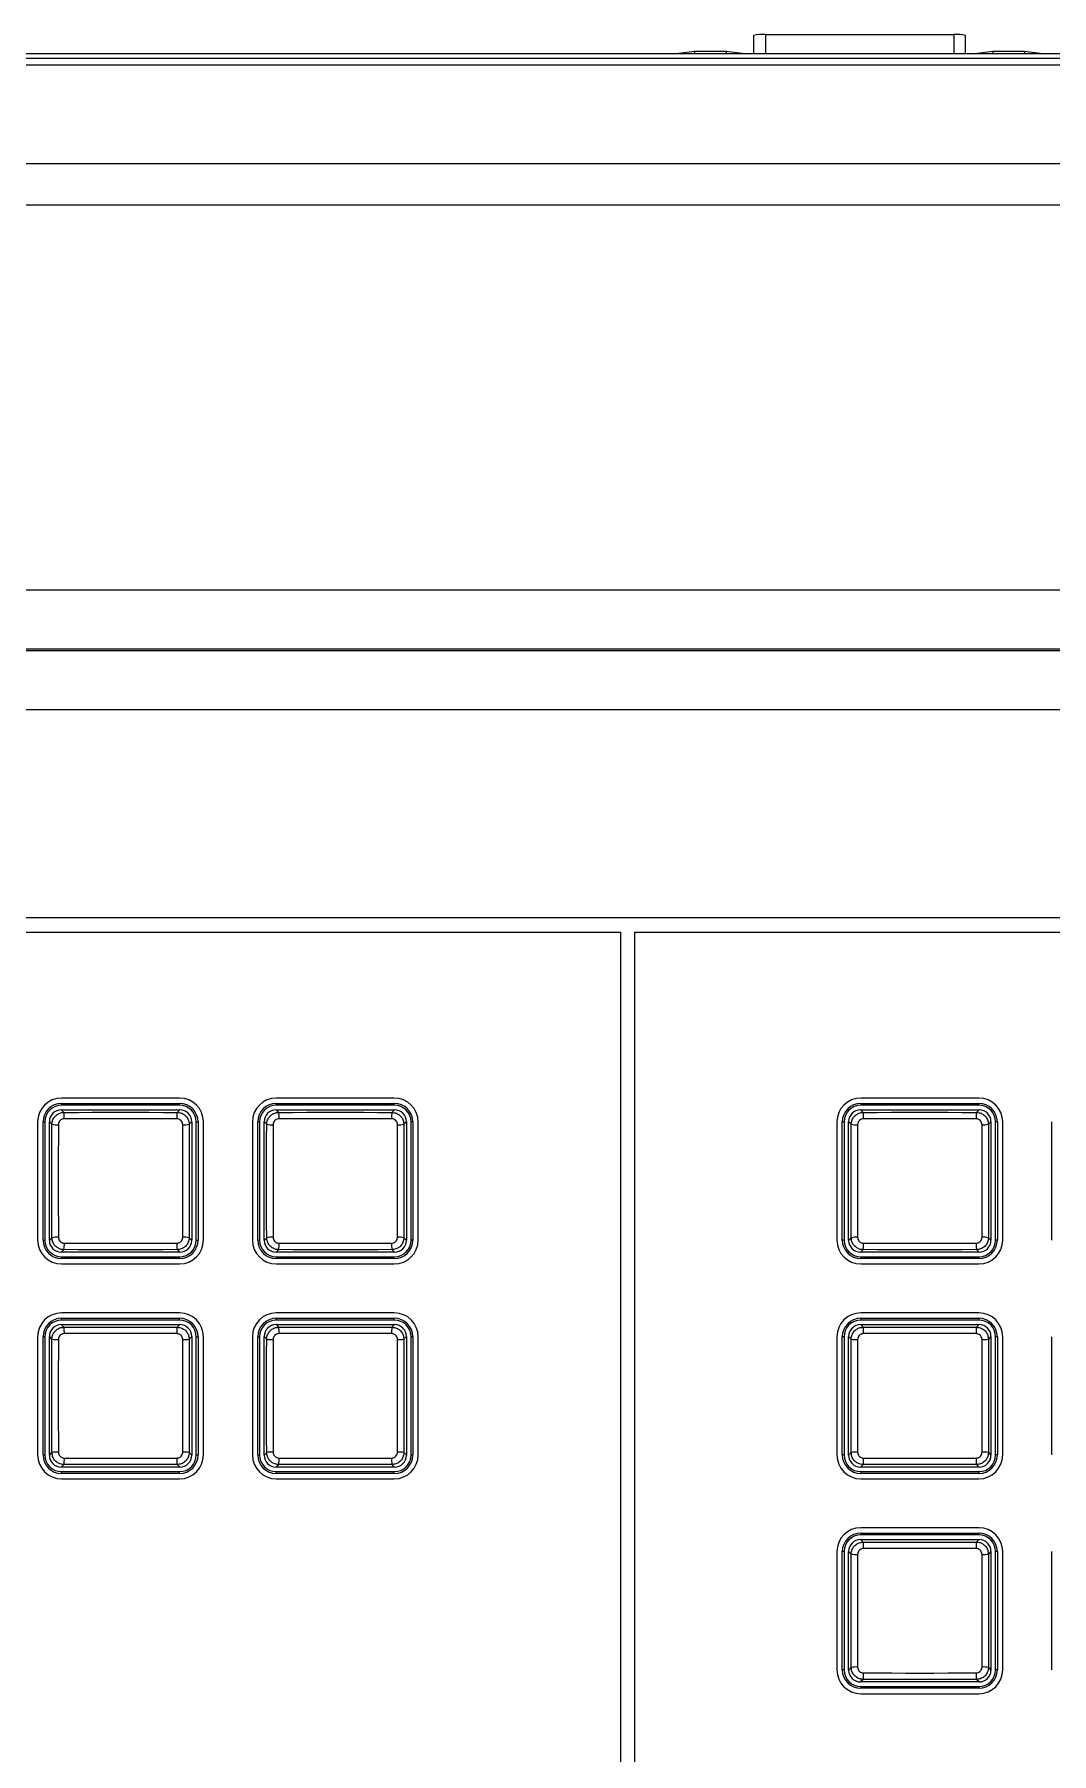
# Model space of a CAD drawing. Header units: millimetres. Extents: x 69 to 580, y 43 to 425.
# Drawn here: x 210.8 to 253.5, y 127.4 to 199.5 of the extents above; entities that cross this region are included whole.
import ezdxf

# ---------------------------------------------------------------- set-up
doc = ezdxf.new("R2010")
doc.units = ezdxf.units.MM

msp = doc.modelspace()

# ---------------------------------------------------------------- linework, layer by layer
at = {"color": 7, "linetype": 'Continuous', "lineweight": 15}
for p, q in [((237.8499, 198.672), (238.5139, 198.7608)), ((238.5139, 198.7608), (238.5139, 198.6589)), ((238.5139, 198.7608), (239.8418, 198.7608)), ((239.8418, 198.7608), (239.8418, 198.6589)), ((239.8418, 198.7608), (240.5057, 198.672)), ((240.9832, 199.4149), (240.9832, 198.6589)), ((241.4832, 199.4536), (249.3724, 199.4536)), ((249.8724, 198.6589), (249.8724, 199.4149)), ((250.3499, 198.672), (251.0139, 198.7608)), ((251.0139, 198.7608), (251.0139, 198.6589)), ((251.0139, 198.7608), (252.3418, 198.7608)), ((252.3418, 198.7608), (252.3418, 198.6589)), ((252.3418, 198.7608), (253.0057, 198.672)), ((76.5026, 198.4659), (277.9026, 198.4659)), ((277.9026, 198.1649), (76.5026, 198.1649)), ((77.5776, 198.6589), (276.8276, 198.6589)), ((237.8499, 198.672), (237.8499, 198.6589)), ((240.5057, 198.672), (240.5057, 198.6589)), ((250.3499, 198.672), (250.3499, 198.6589)), ((253.0057, 198.672), (253.0057, 198.6589)), ((76.5026, 194.0477), (277.9026, 194.0477)), ((277.9026, 192.3025), (76.5026, 192.3025)), ((76.5026, 176.1994), (277.9026, 176.1994)), ((277.9026, 173.7131), (76.5026, 173.7131)), ((76.5026, 173.6582), (277.9026, 173.6582)), ((277.9026, 171.1719), (76.5026, 171.1719)), ((277.9026, 162.4518), (76.5026, 162.4518)), ((146.1276, 161.8518), (235.4026, 161.8518)), ((235.4026, 161.8518), (235.4026, 124.9798)), ((236.0026, 161.8518), (277.9026, 161.8518)), ((236.0026, 124.9428), (236.0026, 161.8518)), ((216.9276, 154.9049), (211.9776, 154.9049)), ((225.9276, 154.9049), (220.9776, 154.9049)), ((250.4276, 154.9049), (245.4776, 154.9049)), ((211.9697, 154.4124), (212.0775, 154.3046)), ((211.9697, 154.4124), (216.9354, 154.4124)), ((211.9776, 154.6799), (216.9276, 154.6799)), ((211.9776, 154.6049), (211.9776, 154.6799)), ((216.9276, 154.6049), (211.9776, 154.6049)), ((216.8276, 154.3046), (216.9354, 154.4124)), ((216.9276, 154.6049), (216.9276, 154.6799)), ((220.9697, 154.4124), (221.0775, 154.3046)), ((220.9697, 154.4124), (225.9354, 154.4124)), ((220.9776, 154.6799), (225.9276, 154.6799)), ((220.9776, 154.6049), (220.9776, 154.6799)), ((225.9276, 154.6049), (220.9776, 154.6049)), ((225.8276, 154.3046), (225.9354, 154.4124)), ((225.9276, 154.6049), (225.9276, 154.6799)), ((245.4697, 154.4124), (245.5775, 154.3046)), ((245.4697, 154.4124), (250.4354, 154.4124)), ((245.4776, 154.6799), (250.4276, 154.6799)), ((245.4776, 154.6799), (245.4776, 154.6049)), ((250.4276, 154.6049), (245.4776, 154.6049)), ((250.3276, 154.3046), (250.4354, 154.4124)), ((250.4276, 154.6799), (250.4276, 154.6049)), ((210.9776, 153.9049), (210.9776, 148.9549)), ((211.2026, 148.9549), (211.2026, 153.9049)), ((211.2026, 153.9049), (211.2776, 153.9049)), ((211.2776, 153.9049), (211.2776, 148.9549)), ((211.5778, 153.8049), (211.47, 153.9127)), ((211.47, 148.947), (211.47, 153.9127)), ((217.4351, 153.9127), (217.3273, 153.8049)), ((217.4351, 153.9127), (217.4351, 148.947)), ((217.6276, 148.9549), (217.6276, 153.9049)), ((217.6276, 153.9049), (217.7026, 153.9049)), ((217.7026, 153.9049), (217.7026, 148.9549)), ((217.9276, 148.9549), (217.9276, 153.9049)), ((219.9776, 153.9049), (219.9776, 148.9549)), ((220.2026, 148.9549), (220.2026, 153.9049)), ((220.2776, 153.9049), (220.2026, 153.9049)), ((220.2776, 153.9049), (220.2776, 148.9549)), ((220.5778, 153.8049), (220.47, 153.9127)), ((220.47, 148.947), (220.47, 153.9127)), ((226.4351, 153.9127), (226.3273, 153.8049)), ((226.4351, 153.9127), (226.4351, 148.947)), ((226.6276, 148.9549), (226.6276, 153.9049)), ((226.7026, 153.9049), (226.6276, 153.9049)), ((226.7026, 153.9049), (226.7026, 148.9549)), ((226.9276, 148.9549), (226.9276, 153.9049)), ((244.4776, 153.9049), (244.4776, 148.9549)), ((244.7026, 148.9549), (244.7026, 153.9049)), ((244.7776, 153.9049), (244.7026, 153.9049)), ((244.7776, 153.9049), (244.7776, 148.9549)), ((245.0778, 153.8049), (244.97, 153.9127)), ((244.97, 148.947), (244.97, 153.9127)), ((250.9351, 153.9127), (250.8273, 153.8049)), ((250.9351, 153.9127), (250.9351, 148.947)), ((251.1276, 148.9549), (251.1276, 153.9049)), ((251.2026, 153.9049), (251.1276, 153.9049)), ((251.2026, 153.9049), (251.2026, 148.9549)), ((251.4276, 148.9549), (251.4276, 153.9049)), ((253.4776, 153.9049), (253.4776, 148.9549)), ((211.2026, 148.9549), (211.2776, 148.9549)), ((211.47, 148.947), (211.5778, 149.0548)), ((212.0775, 148.5551), (211.9697, 148.4473)), ((216.9354, 148.4473), (211.9697, 148.4473)), ((216.9354, 148.4473), (216.8276, 148.5551)), ((217.3273, 149.0548), (217.4351, 148.947)), ((217.6276, 148.9549), (217.7026, 148.9549)), ((220.2776, 148.9549), (220.2026, 148.9549)), ((220.47, 148.947), (220.5778, 149.0548)), ((221.0775, 148.5551), (220.9697, 148.4473)), ((225.9354, 148.4473), (220.9697, 148.4473)), ((225.9354, 148.4473), (225.8276, 148.5551)), ((226.3273, 149.0548), (226.4351, 148.947)), ((226.7026, 148.9549), (226.6276, 148.9549)), ((244.7776, 148.9549), (244.7026, 148.9549)), ((244.97, 148.947), (245.0778, 149.0548)), ((245.5775, 148.5551), (245.4697, 148.4473)), ((250.4354, 148.4473), (245.4697, 148.4473)), ((250.4354, 148.4473), (250.3276, 148.5551)), ((250.8273, 149.0548), (250.9351, 148.947)), ((251.2026, 148.9549), (251.1276, 148.9549)), ((211.9776, 148.1799), (211.9776, 148.2549)), ((211.9776, 148.2549), (216.9276, 148.2549)), ((216.9276, 148.1799), (211.9776, 148.1799)), ((211.9776, 147.9549), (216.9276, 147.9549)), ((216.9276, 148.1799), (216.9276, 148.2549)), ((220.9776, 148.1799), (220.9776, 148.2549)), ((220.9776, 148.2549), (225.9276, 148.2549)), ((225.9276, 148.1799), (220.9776, 148.1799)), ((220.9776, 147.9549), (225.9276, 147.9549)), ((225.9276, 148.1799), (225.9276, 148.2549)), ((245.4776, 148.2549), (245.4776, 148.1799)), ((245.4776, 148.2549), (250.4276, 148.2549)), ((250.4276, 148.1799), (245.4776, 148.1799)), ((245.4776, 147.9549), (250.4276, 147.9549)), ((250.4276, 148.2549), (250.4276, 148.1799)), ((216.9276, 145.9049), (211.9776, 145.9049)), ((211.9776, 145.6799), (216.9276, 145.6799)), ((211.9776, 145.6049), (211.9776, 145.6799)), ((216.9276, 145.6049), (211.9776, 145.6049)), ((216.9276, 145.6049), (216.9276, 145.6799)), ((225.9276, 145.9049), (220.9776, 145.9049)), ((220.9776, 145.6799), (225.9276, 145.6799)), ((220.9776, 145.6049), (220.9776, 145.6799)), ((225.9276, 145.6049), (220.9776, 145.6049)), ((225.9276, 145.6049), (225.9276, 145.6799)), ((250.4276, 145.9049), (245.4776, 145.9049)), ((245.4776, 145.6799), (250.4276, 145.6799)), ((245.4776, 145.6799), (245.4776, 145.6049)), ((250.4276, 145.6049), (245.4776, 145.6049)), ((250.4276, 145.6799), (250.4276, 145.6049)), ((210.9776, 144.9049), (210.9776, 139.9549)), ((211.2026, 139.9549), (211.2026, 144.9049)), ((211.2026, 144.9049), (211.2776, 144.9049)), ((211.2776, 144.9049), (211.2776, 139.9549)), ((211.5778, 144.8049), (211.47, 144.9127)), ((211.47, 139.947), (211.47, 144.9127)), ((211.9697, 145.4124), (212.0775, 145.3046)), ((211.9697, 145.4124), (216.9354, 145.4124)), ((216.8276, 145.3046), (216.9354, 145.4124)), ((217.4351, 144.9127), (217.3273, 144.8049)), ((217.4351, 144.9127), (217.4351, 139.947)), ((217.6276, 139.9549), (217.6276, 144.9049)), ((217.6276, 144.9049), (217.7026, 144.9049)), ((217.7026, 144.9049), (217.7026, 139.9549)), ((217.9276, 139.9549), (217.9276, 144.9049)), ((219.9776, 144.9049), (219.9776, 139.9549)), ((220.2026, 139.9549), (220.2026, 144.9049)), ((220.2026, 144.9049), (220.2776, 144.9049)), ((220.2776, 144.9049), (220.2776, 139.9549)), ((220.5778, 144.8049), (220.47, 144.9127)), ((220.47, 139.947), (220.47, 144.9127)), ((220.9697, 145.4124), (221.0775, 145.3046)), ((220.9697, 145.4124), (225.9354, 145.4124)), ((225.8276, 145.3046), (225.9354, 145.4124)), ((226.4351, 144.9127), (226.3273, 144.8049)), ((226.4351, 144.9127), (226.4351, 139.947)), ((226.6276, 139.9549), (226.6276, 144.9049)), ((226.6276, 144.9049), (226.7026, 144.9049)), ((226.7026, 144.9049), (226.7026, 139.9549)), ((226.9276, 139.9549), (226.9276, 144.9049)), ((244.4776, 144.9049), (244.4776, 139.9549)), ((244.7026, 139.9549), (244.7026, 144.9049)), ((244.7776, 144.9049), (244.7026, 144.9049)), ((244.7776, 144.9049), (244.7776, 139.9549)), ((245.0778, 144.8049), (244.97, 144.9127)), ((244.97, 139.947), (244.97, 144.9127)), ((245.4697, 145.4124), (245.5775, 145.3046)), ((245.4697, 145.4124), (250.4354, 145.4124)), ((250.3276, 145.3046), (250.4354, 145.4124)), ((250.9351, 144.9127), (250.8273, 144.8049)), ((250.9351, 144.9127), (250.9351, 139.947)), ((251.1276, 139.9549), (251.1276, 144.9049)), ((251.2026, 144.9049), (251.1276, 144.9049)), ((251.2026, 144.9049), (251.2026, 139.9549)), ((251.4276, 139.9549), (251.4276, 144.9049)), ((253.4776, 144.9049), (253.4776, 139.9549)), ((211.2026, 139.9549), (211.2776, 139.9549)), ((211.47, 139.947), (211.5778, 140.0548)), ((217.3273, 140.0548), (217.4351, 139.947)), ((217.6276, 139.9549), (217.7026, 139.9549)), ((220.2026, 139.9549), (220.2776, 139.9549)), ((220.47, 139.947), (220.5778, 140.0548)), ((226.3273, 140.0548), (226.4351, 139.947)), ((226.6276, 139.9549), (226.7026, 139.9549)), ((244.7776, 139.9549), (244.7026, 139.9549)), ((244.97, 139.947), (245.0778, 140.0548)), ((250.8273, 140.0548), (250.9351, 139.947)), ((251.2026, 139.9549), (251.1276, 139.9549)), ((212.0775, 139.5551), (211.9697, 139.4473)), ((216.9354, 139.4473), (211.9697, 139.4473)), ((211.9776, 139.1799), (211.9776, 139.2549)), ((211.9776, 139.2549), (216.9276, 139.2549)), ((216.9276, 139.1799), (211.9776, 139.1799)), ((216.9354, 139.4473), (216.8276, 139.5551)), ((216.9276, 139.1799), (216.9276, 139.2549)), ((221.0775, 139.5551), (220.9697, 139.4473)), ((225.9354, 139.4473), (220.9697, 139.4473)), ((220.9776, 139.1799), (220.9776, 139.2549)), ((220.9776, 139.2549), (225.9276, 139.2549)), ((225.9276, 139.1799), (220.9776, 139.1799)), ((225.9354, 139.4473), (225.8276, 139.5551)), ((225.9276, 139.1799), (225.9276, 139.2549)), ((245.5775, 139.5551), (245.4697, 139.4473)), ((250.4354, 139.4473), (245.4697, 139.4473)), ((245.4776, 139.2549), (245.4776, 139.1799)), ((245.4776, 139.2549), (250.4276, 139.2549)), ((250.4276, 139.1799), (245.4776, 139.1799)), ((250.4354, 139.4473), (250.3276, 139.5551)), ((250.4276, 139.2549), (250.4276, 139.1799)), ((211.9776, 138.9549), (216.9276, 138.9549)), ((220.9776, 138.9549), (225.9276, 138.9549)), ((245.4776, 138.9549), (250.4276, 138.9549)), ((250.4276, 136.9049), (245.4776, 136.9049)), ((245.4697, 136.4124), (245.5775, 136.3046)), ((245.4697, 136.4124), (250.4354, 136.4124)), ((245.4776, 136.6799), (250.4276, 136.6799)), ((245.4776, 136.6799), (245.4776, 136.6049)), ((250.4276, 136.6049), (245.4776, 136.6049)), ((250.3276, 136.3046), (250.4354, 136.4124)), ((250.4276, 136.6799), (250.4276, 136.6049)), ((244.4776, 135.9049), (244.4776, 130.9549)), ((244.7026, 130.9549), (244.7026, 135.9049)), ((244.7776, 135.9049), (244.7026, 135.9049)), ((244.7776, 135.9049), (244.7776, 130.9549)), ((245.0778, 135.8049), (244.97, 135.9127)), ((244.97, 130.947), (244.97, 135.9127)), ((250.9351, 135.9127), (250.8273, 135.8049)), ((250.9351, 135.9127), (250.9351, 130.947)), ((251.1276, 130.9549), (251.1276, 135.9049)), ((251.2026, 135.9049), (251.1276, 135.9049)), ((251.2026, 135.9049), (251.2026, 130.9549)), ((251.4276, 130.9549), (251.4276, 135.9049)), ((253.4776, 135.9049), (253.4776, 130.9549)), ((244.7776, 130.9549), (244.7026, 130.9549)), ((244.97, 130.947), (245.0778, 131.0548)), ((245.5775, 130.5551), (245.4697, 130.4473)), ((250.4354, 130.4473), (245.4697, 130.4473)), ((250.4354, 130.4473), (250.3276, 130.5551)), ((250.8273, 131.0548), (250.9351, 130.947)), ((251.2026, 130.9549), (251.1276, 130.9549)), ((245.4776, 130.2549), (245.4776, 130.1799)), ((245.4776, 130.2549), (250.4276, 130.2549)), ((250.4276, 130.1799), (245.4776, 130.1799)), ((245.4776, 129.9549), (250.4276, 129.9549)), ((250.4276, 130.2549), (250.4276, 130.1799))]:
    msp.add_line(p, q, dxfattribs=at)
at = {"color": 8, "linetype": 'Continuous', "lineweight": 15}
for p, q in [((241.4832, 199.4536), (241.4832, 198.6589)), ((249.3724, 199.4536), (249.3724, 198.6589))]:
    msp.add_line(p, q, dxfattribs=at)
at = {"color": 7, "linetype": 'Continuous', "lineweight": 15, "flags": 128}
for points in [[(212.0775, 154.3046), (212.6707, 154.3058), (213.2644, 154.3067), (213.8584, 154.3072), (214.4526, 154.3074), (215.0468, 154.3072), (215.6408, 154.3067), (216.2345, 154.3058), (216.8276, 154.3046)], [(221.0775, 154.3046), (221.6707, 154.3058), (222.2644, 154.3067), (222.8584, 154.3072), (223.4526, 154.3074), (224.0468, 154.3072), (224.6408, 154.3067), (225.2345, 154.3058), (225.8276, 154.3046)], [(245.5775, 154.3046), (246.1707, 154.3058), (246.7644, 154.3067), (247.3584, 154.3072), (247.9526, 154.3074), (248.5468, 154.3072), (249.1408, 154.3067), (249.7345, 154.3058), (250.3276, 154.3046)], [(211.5778, 149.0548), (211.5766, 149.648), (211.5757, 150.2417), (211.5752, 150.8357), (211.575, 151.4299), (211.5752, 152.0241), (211.5757, 152.6181), (211.5766, 153.2117), (211.5778, 153.8049)], [(211.8463, 153.7881), (211.8451, 153.1991), (211.8442, 152.6096), (211.8437, 152.0198), (211.8435, 151.4299), (211.8437, 150.8399), (211.8442, 150.2501), (211.8451, 149.6606), (211.8463, 149.0717)], [(216.8108, 154.0361), (216.2218, 154.0374), (215.6324, 154.0382), (215.0426, 154.0388), (214.4526, 154.0389), (213.8626, 154.0388), (213.2728, 154.0382), (212.6833, 154.0374), (212.0944, 154.0361)], [(217.0589, 149.0717), (217.0601, 149.6606), (217.0609, 150.2501), (217.0615, 150.8399), (217.0616, 151.4299), (217.0615, 152.0198), (217.0609, 152.6096), (217.0601, 153.1991), (217.0589, 153.7881)], [(217.3273, 153.8049), (217.3285, 153.2117), (217.3294, 152.6181), (217.3299, 152.0241), (217.3301, 151.4299), (217.3299, 150.8357), (217.3294, 150.2417), (217.3285, 149.648), (217.3273, 149.0548)], [(220.5778, 149.0548), (220.5766, 149.648), (220.5757, 150.2417), (220.5752, 150.8357), (220.575, 151.4299), (220.5752, 152.0241), (220.5757, 152.6181), (220.5766, 153.2117), (220.5778, 153.8049)], [(220.8463, 153.7881), (220.8451, 153.1991), (220.8442, 152.6096), (220.8437, 152.0198), (220.8435, 151.4299), (220.8437, 150.8399), (220.8442, 150.2501), (220.8451, 149.6606), (220.8463, 149.0717)], [(225.8108, 154.0361), (225.2218, 154.0374), (224.6324, 154.0382), (224.0426, 154.0388), (223.4526, 154.0389), (222.8626, 154.0388), (222.2728, 154.0382), (221.6833, 154.0374), (221.0944, 154.0361)], [(226.0589, 149.0717), (226.0601, 149.6606), (226.0609, 150.2501), (226.0615, 150.8399), (226.0616, 151.4299), (226.0615, 152.0198), (226.0609, 152.6096), (226.0601, 153.1991), (226.0589, 153.7881)], [(226.3273, 153.8049), (226.3285, 153.2117), (226.3294, 152.6181), (226.3299, 152.0241), (226.3301, 151.4299), (226.3299, 150.8357), (226.3294, 150.2417), (226.3285, 149.648), (226.3273, 149.0548)], [(245.0778, 149.0548), (245.0766, 149.648), (245.0757, 150.2417), (245.0752, 150.8357), (245.075, 151.4299), (245.0752, 152.0241), (245.0757, 152.6181), (245.0766, 153.2117), (245.0778, 153.8049)], [(245.3463, 153.7881), (245.3451, 153.1991), (245.3442, 152.6096), (245.3437, 152.0198), (245.3435, 151.4299), (245.3437, 150.8399), (245.3442, 150.2501), (245.3451, 149.6606), (245.3463, 149.0717)], [(250.3108, 154.0361), (249.7218, 154.0374), (249.1324, 154.0382), (248.5426, 154.0388), (247.9526, 154.0389), (247.3626, 154.0388), (246.7728, 154.0382), (246.1833, 154.0374), (245.5944, 154.0361)], [(250.5589, 149.0717), (250.5601, 149.6606), (250.5609, 150.2501), (250.5615, 150.8399), (250.5616, 151.4299), (250.5615, 152.0198), (250.5609, 152.6096), (250.5601, 153.1991), (250.5589, 153.7881)], [(250.8273, 153.8049), (250.8285, 153.2117), (250.8294, 152.6181), (250.8299, 152.0241), (250.8301, 151.4299), (250.8299, 150.8357), (250.8294, 150.2417), (250.8285, 149.648), (250.8273, 149.0548)], [(216.8276, 148.5551), (216.2345, 148.5539), (215.6408, 148.553), (215.0468, 148.5525), (214.4526, 148.5523), (213.8584, 148.5525), (213.2644, 148.553), (212.6707, 148.5539), (212.0775, 148.5551)], [(212.0944, 148.8236), (212.6833, 148.8224), (213.2728, 148.8215), (213.8626, 148.821), (214.4526, 148.8208), (215.0426, 148.821), (215.6324, 148.8215), (216.2218, 148.8224), (216.8108, 148.8236)], [(225.8276, 148.5551), (225.2345, 148.5539), (224.6408, 148.553), (224.0468, 148.5525), (223.4526, 148.5523), (222.8584, 148.5525), (222.2644, 148.553), (221.6707, 148.5539), (221.0775, 148.5551)], [(221.0944, 148.8236), (221.6833, 148.8224), (222.2728, 148.8215), (222.8626, 148.821), (223.4526, 148.8208), (224.0426, 148.821), (224.6324, 148.8215), (225.2218, 148.8224), (225.8108, 148.8236)], [(250.3276, 148.5551), (249.7345, 148.5539), (249.1408, 148.553), (248.5468, 148.5525), (247.9526, 148.5523), (247.3584, 148.5525), (246.7644, 148.553), (246.1707, 148.5539), (245.5775, 148.5551)], [(245.5944, 148.8236), (246.1833, 148.8224), (246.7728, 148.8215), (247.3626, 148.821), (247.9526, 148.8208), (248.5426, 148.821), (249.1324, 148.8215), (249.7218, 148.8224), (250.3108, 148.8236)], [(211.5778, 140.0548), (211.5766, 140.648), (211.5757, 141.2417), (211.5752, 141.8357), (211.575, 142.4299), (211.5752, 143.0241), (211.5757, 143.6181), (211.5766, 144.2117), (211.5778, 144.8049)], [(211.8463, 144.7881), (211.8451, 144.1991), (211.8442, 143.6096), (211.8437, 143.0198), (211.8435, 142.4299), (211.8437, 141.8399), (211.8442, 141.2501), (211.8451, 140.6606), (211.8463, 140.0717)], [(212.0775, 145.3046), (212.6707, 145.3058), (213.2644, 145.3067), (213.8584, 145.3072), (214.4526, 145.3074), (215.0468, 145.3072), (215.6408, 145.3067), (216.2345, 145.3058), (216.8276, 145.3046)], [(216.8108, 145.0361), (216.2218, 145.0374), (215.6324, 145.0382), (215.0426, 145.0388), (214.4526, 145.0389), (213.8626, 145.0388), (213.2728, 145.0382), (212.6833, 145.0374), (212.0944, 145.0361)], [(217.0589, 140.0717), (217.0601, 140.6606), (217.0609, 141.2501), (217.0615, 141.8399), (217.0616, 142.4299), (217.0615, 143.0198), (217.0609, 143.6096), (217.0601, 144.1991), (217.0589, 144.7881)], [(217.3273, 144.8049), (217.3285, 144.2117), (217.3294, 143.6181), (217.3299, 143.0241), (217.3301, 142.4299), (217.3299, 141.8357), (217.3294, 141.2417), (217.3285, 140.648), (217.3273, 140.0548)], [(220.5778, 140.0548), (220.5766, 140.648), (220.5757, 141.2417), (220.5752, 141.8357), (220.575, 142.4299), (220.5752, 143.0241), (220.5757, 143.6181), (220.5766, 144.2117), (220.5778, 144.8049)], [(220.8463, 144.7881), (220.8451, 144.1991), (220.8442, 143.6096), (220.8437, 143.0198), (220.8435, 142.4299), (220.8437, 141.8399), (220.8442, 141.2501), (220.8451, 140.6606), (220.8463, 140.0717)], [(221.0775, 145.3046), (221.6707, 145.3058), (222.2644, 145.3067), (222.8584, 145.3072), (223.4526, 145.3074), (224.0468, 145.3072), (224.6408, 145.3067), (225.2345, 145.3058), (225.8276, 145.3046)], [(225.8108, 145.0361), (225.2218, 145.0374), (224.6324, 145.0382), (224.0426, 145.0388), (223.4526, 145.0389), (222.8626, 145.0388), (222.2728, 145.0382), (221.6833, 145.0374), (221.0944, 145.0361)], [(226.0589, 140.0717), (226.0601, 140.6606), (226.0609, 141.2501), (226.0615, 141.8399), (226.0616, 142.4299), (226.0615, 143.0198), (226.0609, 143.6096), (226.0601, 144.1991), (226.0589, 144.7881)], [(226.3273, 144.8049), (226.3285, 144.2117), (226.3294, 143.6181), (226.3299, 143.0241), (226.3301, 142.4299), (226.3299, 141.8357), (226.3294, 141.2417), (226.3285, 140.648), (226.3273, 140.0548)], [(245.0778, 140.0548), (245.0766, 140.648), (245.0757, 141.2417), (245.0752, 141.8357), (245.075, 142.4299), (245.0752, 143.0241), (245.0757, 143.6181), (245.0766, 144.2117), (245.0778, 144.8049)], [(245.3463, 144.7881), (245.3451, 144.1991), (245.3442, 143.6096), (245.3437, 143.0198), (245.3435, 142.4299), (245.3437, 141.8399), (245.3442, 141.2501), (245.3451, 140.6606), (245.3463, 140.0717)], [(245.5775, 145.3046), (246.1707, 145.3058), (246.7644, 145.3067), (247.3584, 145.3072), (247.9526, 145.3074), (248.5468, 145.3072), (249.1408, 145.3067), (249.7345, 145.3058), (250.3276, 145.3046)], [(250.3108, 145.0361), (249.7218, 145.0374), (249.1324, 145.0382), (248.5426, 145.0388), (247.9526, 145.0389), (247.3626, 145.0388), (246.7728, 145.0382), (246.1833, 145.0374), (245.5944, 145.0361)], [(250.5589, 140.0717), (250.5601, 140.6606), (250.5609, 141.2501), (250.5615, 141.8399), (250.5616, 142.4299), (250.5615, 143.0198), (250.5609, 143.6096), (250.5601, 144.1991), (250.5589, 144.7881)], [(250.8273, 144.8049), (250.8285, 144.2117), (250.8294, 143.6181), (250.8299, 143.0241), (250.8301, 142.4299), (250.8299, 141.8357), (250.8294, 141.2417), (250.8285, 140.648), (250.8273, 140.0548)], [(212.0944, 139.8236), (212.6833, 139.8224), (213.2728, 139.8215), (213.8626, 139.821), (214.4526, 139.8208), (215.0426, 139.821), (215.6324, 139.8215), (216.2218, 139.8224), (216.8108, 139.8236)], [(221.0944, 139.8236), (221.6833, 139.8224), (222.2728, 139.8215), (222.8626, 139.821), (223.4526, 139.8208), (224.0426, 139.821), (224.6324, 139.8215), (225.2218, 139.8224), (225.8108, 139.8236)], [(245.5944, 139.8236), (246.1833, 139.8224), (246.7728, 139.8215), (247.3626, 139.821), (247.9526, 139.8208), (248.5426, 139.821), (249.1324, 139.8215), (249.7218, 139.8224), (250.3108, 139.8236)], [(216.8276, 139.5551), (216.2345, 139.5539), (215.6408, 139.553), (215.0468, 139.5525), (214.4526, 139.5523), (213.8584, 139.5525), (213.2644, 139.553), (212.6707, 139.5539), (212.0775, 139.5551)], [(225.8276, 139.5551), (225.2345, 139.5539), (224.6408, 139.553), (224.0468, 139.5525), (223.4526, 139.5523), (222.8584, 139.5525), (222.2644, 139.553), (221.6707, 139.5539), (221.0775, 139.5551)], [(250.3276, 139.5551), (249.7345, 139.5539), (249.1408, 139.553), (248.5468, 139.5525), (247.9526, 139.5523), (247.3584, 139.5525), (246.7644, 139.553), (246.1707, 139.5539), (245.5775, 139.5551)], [(245.5775, 136.3046), (246.1707, 136.3058), (246.7644, 136.3067), (247.3584, 136.3072), (247.9526, 136.3074), (248.5468, 136.3072), (249.1408, 136.3067), (249.7345, 136.3058), (250.3276, 136.3046)], [(245.0778, 131.0548), (245.0766, 131.648), (245.0757, 132.2417), (245.0752, 132.8357), (245.075, 133.4299), (245.0752, 134.0241), (245.0757, 134.6181), (245.0766, 135.2117), (245.0778, 135.8049)], [(245.3463, 135.7881), (245.3451, 135.1991), (245.3442, 134.6096), (245.3437, 134.0198), (245.3435, 133.4299), (245.3437, 132.8399), (245.3442, 132.2501), (245.3451, 131.6606), (245.3463, 131.0717)], [(250.3108, 136.0361), (249.7218, 136.0374), (249.1324, 136.0382), (248.5426, 136.0388), (247.9526, 136.0389), (247.3626, 136.0388), (246.7728, 136.0382), (246.1833, 136.0374), (245.5944, 136.0361)], [(250.5589, 131.0717), (250.5601, 131.6606), (250.5609, 132.2501), (250.5615, 132.8399), (250.5616, 133.4299), (250.5615, 134.0198), (250.5609, 134.6096), (250.5601, 135.1991), (250.5589, 135.7881)], [(250.8273, 135.8049), (250.8285, 135.2117), (250.8294, 134.6181), (250.8299, 134.0241), (250.8301, 133.4299), (250.8299, 132.8357), (250.8294, 132.2417), (250.8285, 131.648), (250.8273, 131.0548)], [(250.3276, 130.5551), (249.7345, 130.5539), (249.1408, 130.553), (248.5468, 130.5525), (247.9526, 130.5523), (247.3584, 130.5525), (246.7644, 130.553), (246.1707, 130.5539), (245.5775, 130.5551)], [(245.5944, 130.8236), (246.1833, 130.8224), (246.7728, 130.8215), (247.3626, 130.821), (247.9526, 130.8208), (248.5426, 130.821), (249.1324, 130.8215), (249.7218, 130.8224), (250.3108, 130.8236)]]:
    msp.add_lwpolyline(points, dxfattribs=at)
at = {"color": 7, "linetype": 'Continuous', "lineweight": 15}
for centre, radius, start, end in [((241.3503, 197.9183), 1.541, 85.05099, 103.780109), ((249.5054, 197.9183), 1.541, 76.219891, 94.94901), ((211.9776, 153.9049), 1, 90, 180), ((216.9276, 153.9049), 1, 360, 90), ((220.9776, 153.9049), 1, 90, 180), ((225.9276, 153.9049), 1, 360, 90), ((245.4776, 153.9049), 1, 90, 180), ((250.4276, 153.9049), 1, 360, 90), ((211.9776, 153.9049), 0.775, 90, 180), ((211.9776, 153.9049), 0.7, 90, 180), ((210.9817, 154.1011), 1.1145, 356.65949, 10.52159), ((217.9233, 154.1011), 1.1144, 169.478412, 183.342091), ((216.9276, 153.9049), 0.775, 360, 90), ((216.9276, 153.9049), 0.7, 360, 90), ((220.9776, 153.9049), 0.775, 90, 180), ((220.9776, 153.9049), 0.7, 90, 180), ((219.9821, 154.1011), 1.1141, 356.657021, 10.524059), ((226.9229, 154.1011), 1.114, 169.475095, 183.343825), ((225.9276, 153.9049), 0.775, 360, 90), ((225.9276, 153.9049), 0.7, 360, 90), ((245.4776, 153.9049), 0.775, 90, 180), ((245.4776, 153.9049), 0.7, 90, 180), ((244.4814, 154.1011), 1.1149, 356.661576, 10.519504), ((251.4223, 154.1012), 1.1134, 169.471386, 183.347534), ((250.4276, 153.9049), 0.775, 360, 90), ((250.4276, 153.9049), 0.7, 360, 90), ((211.7813, 154.9006), 1.1144, 259.478632, 273.341872), ((217.1238, 154.9006), 1.1144, 266.657909, 280.521588), ((220.7813, 154.9006), 1.1145, 259.478767, 273.341737), ((226.1238, 154.9007), 1.1145, 266.658284, 280.521112), ((245.2813, 154.9006), 1.1144, 259.478465, 273.342138), ((250.6238, 154.9007), 1.1145, 266.658504, 280.520893), ((211.7813, 147.9593), 1.1143, 86.657684, 100.522604), ((217.1238, 147.9593), 1.1143, 79.477177, 93.342535), ((220.7813, 147.9592), 1.1143, 86.657819, 100.522469), ((226.1238, 147.9592), 1.1144, 79.477652, 93.342159), ((245.2813, 147.9593), 1.1143, 86.657418, 100.522771), ((250.6238, 147.9592), 1.1144, 79.477872, 93.34194), ((211.9776, 148.9549), 1, 180, 270), ((211.9776, 148.9549), 0.775, 180, 270), ((211.9776, 148.9549), 0.7, 180, 270), ((210.9817, 148.7587), 1.1146, 349.478587, 3.340333), ((217.9233, 148.7586), 1.1144, 176.658086, 190.52141), ((216.9276, 148.9549), 1, 270, 0), ((216.9276, 148.9549), 0.775, 270, 0), ((216.9276, 148.9549), 0.7, 270, 0), ((220.9776, 148.9549), 1, 180, 270), ((220.9776, 148.9549), 0.775, 180, 270), ((220.9776, 148.9549), 0.7, 180, 270), ((219.9821, 148.7586), 1.1142, 349.476118, 3.342802), ((226.9229, 148.7586), 1.114, 176.656353, 190.524727), ((225.9276, 148.9549), 1, 270, 0), ((225.9276, 148.9549), 0.775, 270, 0), ((225.9276, 148.9549), 0.7, 270, 0), ((245.4776, 148.9549), 1, 180, 270), ((245.4776, 148.9549), 0.775, 180, 270), ((245.4776, 148.9549), 0.7, 180, 270), ((244.4814, 148.7587), 1.1149, 349.480673, 3.338247), ((251.4223, 148.7586), 1.1134, 176.652643, 190.528437), ((250.4276, 148.9549), 1, 270, 0), ((250.4276, 148.9549), 0.775, 270, 0), ((250.4276, 148.9549), 0.7, 270, 0), ((211.9776, 144.9049), 1, 90, 180), ((211.9776, 144.9049), 0.775, 90, 180), ((211.9776, 144.9049), 0.7, 90, 180), ((216.9276, 144.9049), 1, 360, 90), ((216.9276, 144.9049), 0.775, 360, 90), ((216.9276, 144.9049), 0.7, 360, 90), ((220.9776, 144.9049), 1, 90, 180), ((220.9776, 144.9049), 0.775, 90, 180), ((220.9776, 144.9049), 0.7, 90, 180), ((225.9276, 144.9049), 1, 360, 90), ((225.9276, 144.9049), 0.775, 360, 90), ((225.9276, 144.9049), 0.7, 360, 90), ((245.4776, 144.9049), 1, 90, 180), ((245.4776, 144.9049), 0.775, 90, 180), ((245.4776, 144.9049), 0.7, 90, 180), ((250.4276, 144.9049), 1, 360, 90), ((250.4276, 144.9049), 0.775, 360, 90), ((250.4276, 144.9049), 0.7, 360, 90), ((211.7813, 145.9005), 1.1143, 259.476972, 273.341948), ((210.9817, 145.1011), 1.1146, 356.659788, 10.521242), ((217.9233, 145.1011), 1.1145, 169.47876, 183.341794), ((217.1238, 145.9004), 1.1143, 266.657833, 280.523247), ((220.7813, 145.9005), 1.1143, 259.477107, 273.341813), ((219.9821, 145.1011), 1.1142, 356.657319, 10.523712), ((226.9229, 145.1011), 1.1141, 169.475443, 183.343527), ((226.1238, 145.9005), 1.1143, 266.658209, 280.522772), ((245.2813, 145.9005), 1.1143, 259.476805, 273.342214), ((244.4813, 145.1011), 1.1149, 356.661873, 10.519157), ((251.4223, 145.1012), 1.1135, 169.471734, 183.347236), ((250.6238, 145.9006), 1.1144, 266.658428, 280.522552), ((211.9776, 139.9549), 1, 180, 270), ((211.9776, 139.9549), 0.775, 180, 270), ((211.9776, 139.9549), 0.7, 180, 270), ((211.7813, 138.9593), 1.1143, 86.657684, 100.522604), ((210.9817, 139.7587), 1.1146, 349.478587, 3.340333), ((217.9233, 139.7586), 1.1144, 176.658086, 190.52141), ((216.9276, 139.9549), 1, 270, 0), ((216.9276, 139.9549), 0.775, 270, 0), ((216.9276, 139.9549), 0.7, 270, 0), ((217.1238, 138.9593), 1.1143, 79.477177, 93.342535), ((220.9776, 139.9549), 1, 180, 270), ((220.9776, 139.9549), 0.775, 180, 270), ((220.9776, 139.9549), 0.7, 180, 270), ((220.7813, 138.9592), 1.1143, 86.657819, 100.522469), ((219.9821, 139.7586), 1.1142, 349.476118, 3.342802), ((226.9229, 139.7586), 1.114, 176.656353, 190.524727), ((225.9276, 139.9549), 1, 270, 0), ((225.9276, 139.9549), 0.775, 270, 0), ((225.9276, 139.9549), 0.7, 270, 0), ((226.1238, 138.9592), 1.1144, 79.477652, 93.342159), ((245.4776, 139.9549), 1, 180, 270), ((245.4776, 139.9549), 0.775, 180, 270), ((245.4776, 139.9549), 0.7, 180, 270), ((245.2813, 138.9593), 1.1143, 86.657418, 100.522771), ((244.4814, 139.7587), 1.1149, 349.480673, 3.338247), ((251.4223, 139.7586), 1.1134, 176.652643, 190.528437), ((250.4276, 139.9549), 1, 270, 0), ((250.4276, 139.9549), 0.775, 270, 0), ((250.4276, 139.9549), 0.7, 270, 0), ((250.6238, 138.9592), 1.1144, 79.477872, 93.34194), ((245.4776, 135.9049), 1, 90, 180), ((250.4276, 135.9049), 1, 0, 90), ((245.4776, 135.9049), 0.775, 90, 180), ((245.4776, 135.9049), 0.7, 90, 180), ((244.4814, 136.1011), 1.1149, 356.661686, 10.519394), ((251.4223, 136.1012), 1.1134, 169.471496, 183.347424), ((250.4276, 135.9049), 0.775, 0, 90), ((250.4276, 135.9049), 0.7, 0, 90), ((245.2813, 136.9005), 1.1143, 259.477017, 273.342398), ((250.6238, 136.9006), 1.1144, 266.658244, 280.52234), ((245.2813, 129.9593), 1.1142, 86.657108, 100.523081), ((250.6238, 129.9592), 1.1143, 79.477562, 93.34225), ((245.4776, 130.9549), 1, 180, 270), ((245.4776, 130.9549), 0.775, 180, 270), ((245.4776, 130.9549), 0.7, 180, 270), ((244.4814, 130.7587), 1.1149, 349.480733, 3.338212), ((251.4223, 130.7586), 1.1134, 176.652678, 190.528377), ((250.4276, 130.9549), 1, 270, 0), ((250.4276, 130.9549), 0.775, 270, 0), ((250.4276, 130.9549), 0.7, 270, 0)]:
    msp.add_arc(centre, radius, start, end, dxfattribs=at)
for centre, major_axis in [((211.9703, 153.9121), (-0.354, 0.354)), ((216.9348, 153.9121), (0.354, 0.354)), ((220.9703, 153.9121), (-0.354, 0.354)), ((225.9348, 153.9121), (0.354, 0.354)), ((245.4703, 153.9121), (-0.354, 0.354)), ((250.4348, 153.9121), (0.354, 0.354)), ((211.9703, 148.9476), (-0.354, -0.354)), ((216.9348, 148.9476), (0.354, -0.354)), ((220.9703, 148.9476), (-0.354, -0.354)), ((225.9348, 148.9476), (0.354, -0.354)), ((245.4703, 148.9476), (-0.354, -0.354)), ((250.4348, 148.9476), (0.354, -0.354)), ((211.9703, 144.9121), (-0.354, 0.354)), ((216.9348, 144.9121), (0.354, 0.354)), ((220.9703, 144.9121), (-0.354, 0.354)), ((225.9348, 144.9121), (0.354, 0.354)), ((245.4703, 144.9121), (-0.354, 0.354)), ((250.4348, 144.9121), (0.354, 0.354)), ((211.9703, 139.9476), (-0.354, -0.354)), ((216.9348, 139.9476), (0.354, -0.354)), ((220.9703, 139.9476), (-0.354, -0.354)), ((225.9348, 139.9476), (0.354, -0.354)), ((245.4703, 139.9476), (-0.354, -0.354)), ((250.4348, 139.9476), (0.354, -0.354)), ((245.4703, 135.9121), (-0.354, 0.354)), ((250.4348, 135.9121), (0.354, 0.354)), ((245.4703, 130.9476), (-0.354, -0.354)), ((250.4348, 130.9476), (0.354, -0.354))]:
    msp.add_ellipse(centre, major_axis=major_axis, ratio=0.9987828, start_param=5.4983961, end_param=7.0679745, dxfattribs=at)
for points, knots in [([(211.5778, 153.8049), (211.5803, 153.8417), (211.5866, 153.9344), (211.6465, 154.0747), (211.7595, 154.2015), (211.9092, 154.2878), (212.0214, 154.299), (212.0775, 154.3046)], [0, 0, 0, 0, 0.1411835, 0.3557843, 0.5704653, 0.7852567, 1, 1, 1, 1]), ([(216.8276, 154.3046), (216.8644, 154.3021), (216.9571, 154.2959), (217.0974, 154.2359), (217.2242, 154.1229), (217.3105, 153.9733), (217.3217, 153.861), (217.3273, 153.8049)], [0, 0, 0, 0, 0.1411834, 0.355784, 0.5704616, 0.7852569, 1, 1, 1, 1]), ([(220.5778, 153.8049), (220.5803, 153.8417), (220.5866, 153.9344), (220.6465, 154.0747), (220.7595, 154.2015), (220.9092, 154.2878), (221.0214, 154.299), (221.0775, 154.3046)], [0, 0, 0, 0, 0.1411835, 0.3557843, 0.5704653, 0.7852567, 1, 1, 1, 1]), ([(225.8276, 154.3046), (225.8644, 154.3021), (225.9571, 154.2959), (226.0974, 154.2359), (226.2242, 154.1229), (226.3105, 153.9733), (226.3217, 153.861), (226.3273, 153.8049)], [0, 0, 0, 0, 0.14117922, 0.35578063, 0.57045911, 0.78525526, 1, 1, 1, 1]), ([(245.0778, 153.8049), (245.0803, 153.8417), (245.0866, 153.9344), (245.1465, 154.0747), (245.2595, 154.2015), (245.4092, 154.2878), (245.5214, 154.299), (245.5775, 154.3046)], [0, 0, 0, 0, 0.1411828, 0.3557851, 0.5704659, 0.785257, 1, 1, 1, 1]), ([(250.3276, 154.3046), (250.3644, 154.3021), (250.4571, 154.2959), (250.5974, 154.2359), (250.7242, 154.1229), (250.8105, 153.9733), (250.8217, 153.861), (250.8273, 153.8049)], [0, 0, 0, 0, 0.14117454, 0.35578042, 0.57045897, 0.78525519, 1, 1, 1, 1]), ([(212.0944, 154.0361), (212.0665, 154.0333), (212.0108, 154.0277), (211.9366, 153.9849), (211.8805, 153.9219), (211.8507, 153.8523), (211.8475, 153.8063), (211.8463, 153.7881)], [0, 0, 0, 0, 0.2147767, 0.4295454, 0.6441996, 0.8587962, 1, 1, 1, 1]), ([(217.0589, 153.7881), (217.0561, 153.8159), (217.0505, 153.8716), (217.0076, 153.9459), (216.9447, 154.002), (216.875, 154.0318), (216.829, 154.0349), (216.8108, 154.0361)], [0, 0, 0, 0, 0.21476889, 0.42954752, 0.64419694, 0.85879514, 1, 1, 1, 1]), ([(221.0944, 154.0361), (221.0665, 154.0333), (221.0108, 154.0277), (220.9366, 153.9849), (220.8805, 153.9219), (220.8507, 153.8523), (220.8475, 153.8063), (220.8463, 153.7881)], [0, 0, 0, 0, 0.2147681, 0.4295459, 0.6442009, 0.8587946, 1, 1, 1, 1]), ([(226.0589, 153.7881), (226.0561, 153.8159), (226.0505, 153.8716), (226.0076, 153.9459), (225.9447, 154.002), (225.875, 154.0318), (225.829, 154.0349), (225.8108, 154.0361)], [0, 0, 0, 0, 0.21476889, 0.42954752, 0.64419694, 0.85879514, 1, 1, 1, 1]), ([(245.5944, 154.0361), (245.5665, 154.0333), (245.5108, 154.0277), (245.4366, 153.9849), (245.3805, 153.9219), (245.3507, 153.8523), (245.3475, 153.8063), (245.3463, 153.7881)], [0, 0, 0, 0, 0.2147764, 0.4295447, 0.6442049, 0.8587975, 1, 1, 1, 1]), ([(250.5589, 153.7881), (250.5561, 153.8159), (250.5505, 153.8716), (250.5076, 153.9459), (250.4447, 154.002), (250.375, 154.0318), (250.329, 154.0349), (250.3108, 154.0361)], [0, 0, 0, 0, 0.2147722, 0.4295525, 0.6442037, 0.8588035, 1, 1, 1, 1]), ([(211.8463, 149.0717), (211.8491, 149.0438), (211.8547, 148.9881), (211.8976, 148.9139), (211.9605, 148.8578), (212.0302, 148.828), (212.0761, 148.8248), (212.0944, 148.8236)], [0, 0, 0, 0, 0.2147672, 0.4295446, 0.6441915, 0.8587862, 1, 1, 1, 1]), ([(216.8108, 148.8236), (216.8386, 148.8264), (216.8943, 148.832), (216.9686, 148.8748), (217.0247, 148.9378), (217.0545, 149.0074), (217.0576, 149.0534), (217.0589, 149.0717)], [0, 0, 0, 0, 0.2147693, 0.4295476, 0.6441931, 0.8587954, 1, 1, 1, 1]), ([(220.8463, 149.0717), (220.8491, 149.0438), (220.8547, 148.9881), (220.8976, 148.9139), (220.9605, 148.8578), (221.0302, 148.828), (221.0761, 148.8248), (221.0944, 148.8236)], [0, 0, 0, 0, 0.2147696, 0.4295431, 0.6441909, 0.8587952, 1, 1, 1, 1]), ([(225.8108, 148.8236), (225.8386, 148.8264), (225.8943, 148.832), (225.9686, 148.8748), (226.0247, 148.9378), (226.0545, 149.0074), (226.0576, 149.0534), (226.0589, 149.0717)], [0, 0, 0, 0, 0.2147688, 0.4295465, 0.6441977, 0.8587958, 1, 1, 1, 1]), ([(245.3463, 149.0717), (245.3491, 149.0438), (245.3547, 148.9881), (245.3976, 148.9139), (245.4605, 148.8578), (245.5302, 148.828), (245.5761, 148.8248), (245.5944, 148.8236)], [0, 0, 0, 0, 0.21476537, 0.42953792, 0.64419184, 0.85878632, 1, 1, 1, 1]), ([(250.3108, 148.8236), (250.3386, 148.8264), (250.3943, 148.832), (250.4686, 148.8748), (250.5247, 148.9378), (250.5545, 149.0074), (250.5576, 149.0534), (250.5589, 149.0717)], [0, 0, 0, 0, 0.2147607, 0.4295481, 0.6441944, 0.8587938, 1, 1, 1, 1]), ([(212.0775, 148.5551), (212.0408, 148.5576), (211.9481, 148.5639), (211.8077, 148.6238), (211.681, 148.7368), (211.5947, 148.8865), (211.5835, 148.9987), (211.5778, 149.0548)], [0, 0, 0, 0, 0.14118393, 0.3557853, 0.57046335, 0.78525529, 1, 1, 1, 1]), ([(217.3273, 149.0548), (217.3248, 149.018), (217.3186, 148.9254), (217.2586, 148.785), (217.1456, 148.6583), (216.996, 148.572), (216.8837, 148.5607), (216.8276, 148.5551)], [0, 0, 0, 0, 0.14118125, 0.35578435, 0.57046054, 0.78525617, 1, 1, 1, 1]), ([(221.0775, 148.5551), (221.0408, 148.5576), (220.9481, 148.5639), (220.8077, 148.6238), (220.681, 148.7368), (220.5947, 148.8865), (220.5835, 148.9987), (220.5778, 149.0548)], [0, 0, 0, 0, 0.14118393, 0.3557853, 0.57046335, 0.78525529, 1, 1, 1, 1]), ([(226.3273, 149.0548), (226.3248, 149.018), (226.3186, 148.9254), (226.2586, 148.785), (226.1456, 148.6583), (225.996, 148.572), (225.8837, 148.5607), (225.8276, 148.5551)], [0, 0, 0, 0, 0.1411822, 0.3557841, 0.570464, 0.7852603, 1, 1, 1, 1]), ([(245.5775, 148.5551), (245.5408, 148.5576), (245.4481, 148.5639), (245.3077, 148.6238), (245.181, 148.7368), (245.0947, 148.8865), (245.0835, 148.9987), (245.0778, 149.0548)], [0, 0, 0, 0, 0.1411838, 0.3557894, 0.5704637, 0.7852555, 1, 1, 1, 1]), ([(250.8273, 149.0548), (250.8248, 149.018), (250.8186, 148.9254), (250.7586, 148.785), (250.6456, 148.6583), (250.496, 148.572), (250.3837, 148.5607), (250.3276, 148.5551)], [0, 0, 0, 0, 0.1411821, 0.3557839, 0.5704637, 0.7852557, 1, 1, 1, 1]), ([(211.5778, 144.8049), (211.5803, 144.8417), (211.5866, 144.9344), (211.6465, 145.0747), (211.7595, 145.2015), (211.9092, 145.2878), (212.0214, 145.299), (212.0775, 145.3046)], [0, 0, 0, 0, 0.1411816, 0.3557829, 0.5704645, 0.7852553, 1, 1, 1, 1]), ([(212.0944, 145.0361), (212.0665, 145.0333), (212.0108, 145.0277), (211.9366, 144.9849), (211.8805, 144.9219), (211.8507, 144.8523), (211.8475, 144.8063), (211.8463, 144.7881)], [0, 0, 0, 0, 0.214776, 0.4295462, 0.6441961, 0.8587919, 1, 1, 1, 1]), ([(217.0589, 144.7881), (217.0561, 144.8159), (217.0505, 144.8716), (217.0076, 144.9459), (216.9447, 145.002), (216.875, 145.0318), (216.829, 145.0349), (216.8108, 145.0361)], [0, 0, 0, 0, 0.2147725, 0.4295459, 0.6442006, 0.8587959, 1, 1, 1, 1]), ([(216.8276, 145.3046), (216.8644, 145.3021), (216.9571, 145.2959), (217.0974, 145.2359), (217.2242, 145.1229), (217.3105, 144.9733), (217.3217, 144.861), (217.3273, 144.8049)], [0, 0, 0, 0, 0.141184, 0.3557852, 0.5704649, 0.7852587, 1, 1, 1, 1]), ([(220.5778, 144.8049), (220.5803, 144.8417), (220.5866, 144.9344), (220.6465, 145.0747), (220.7595, 145.2015), (220.9092, 145.2878), (221.0214, 145.299), (221.0775, 145.3046)], [0, 0, 0, 0, 0.1411816, 0.3557829, 0.5704645, 0.7852553, 1, 1, 1, 1]), ([(221.0944, 145.0361), (221.0665, 145.0333), (221.0108, 145.0277), (220.9366, 144.9849), (220.8805, 144.9219), (220.8507, 144.8523), (220.8475, 144.8063), (220.8463, 144.7881)], [0, 0, 0, 0, 0.2147673, 0.4295467, 0.6441974, 0.8587903, 1, 1, 1, 1]), ([(226.0589, 144.7881), (226.0561, 144.8159), (226.0505, 144.8716), (226.0076, 144.9459), (225.9447, 145.002), (225.875, 145.0318), (225.829, 145.0349), (225.8108, 145.0361)], [0, 0, 0, 0, 0.2147725, 0.4295459, 0.6442006, 0.8587959, 1, 1, 1, 1]), ([(225.8276, 145.3046), (225.8644, 145.3021), (225.9571, 145.2959), (226.0974, 145.2359), (226.2242, 145.1229), (226.3105, 144.9733), (226.3217, 144.861), (226.3273, 144.8049)], [0, 0, 0, 0, 0.1411799, 0.3557818, 0.5704624, 0.785257, 1, 1, 1, 1]), ([(245.0778, 144.8049), (245.0803, 144.8417), (245.0866, 144.9344), (245.1465, 145.0747), (245.2595, 145.2015), (245.4092, 145.2878), (245.5214, 145.299), (245.5775, 145.3046)], [0, 0, 0, 0, 0.1411808, 0.3557837, 0.5704651, 0.7852556, 1, 1, 1, 1]), ([(245.5944, 145.0361), (245.5665, 145.0333), (245.5108, 145.0277), (245.4366, 144.9849), (245.3805, 144.9219), (245.3507, 144.8523), (245.3475, 144.8063), (245.3463, 144.7881)], [0, 0, 0, 0, 0.2147756, 0.4295455, 0.6442014, 0.8587932, 1, 1, 1, 1]), ([(250.5589, 144.7881), (250.5561, 144.8159), (250.5505, 144.8716), (250.5076, 144.9459), (250.4447, 145.002), (250.375, 145.0318), (250.329, 145.0349), (250.3108, 145.0361)], [0, 0, 0, 0, 0.2147758, 0.4295509, 0.6442073, 0.8588043, 1, 1, 1, 1]), ([(250.3276, 145.3046), (250.3644, 145.3021), (250.4571, 145.2959), (250.5974, 145.2359), (250.7242, 145.1229), (250.8105, 144.9733), (250.8217, 144.861), (250.8273, 144.8049)], [0, 0, 0, 0, 0.1411752, 0.3557816, 0.5704623, 0.785257, 1, 1, 1, 1]), ([(212.0775, 139.5551), (212.0408, 139.5576), (211.9481, 139.5639), (211.8077, 139.6238), (211.681, 139.7368), (211.5947, 139.8865), (211.5835, 139.9987), (211.5778, 140.0548)], [0, 0, 0, 0, 0.1411839, 0.3557851, 0.5704615, 0.7852554, 1, 1, 1, 1]), ([(211.8463, 140.0717), (211.8491, 140.0438), (211.8547, 139.9881), (211.8976, 139.9139), (211.9605, 139.8578), (212.0302, 139.828), (212.0761, 139.8248), (212.0944, 139.8236)], [0, 0, 0, 0, 0.214767, 0.4295484, 0.6441919, 0.8587863, 1, 1, 1, 1]), ([(216.8108, 139.8236), (216.8386, 139.8264), (216.8943, 139.832), (216.9686, 139.8748), (217.0247, 139.9378), (217.0545, 140.0074), (217.0576, 140.0534), (217.0589, 140.0717)], [0, 0, 0, 0, 0.2147693, 0.4295476, 0.6441931, 0.8587954, 1, 1, 1, 1]), ([(217.3273, 140.0548), (217.3248, 140.018), (217.3186, 139.9254), (217.2586, 139.785), (217.1456, 139.6583), (216.996, 139.572), (216.8837, 139.5607), (216.8276, 139.5551)], [0, 0, 0, 0, 0.1411836, 0.3557845, 0.5704606, 0.7852562, 1, 1, 1, 1]), ([(221.0775, 139.5551), (221.0408, 139.5576), (220.9481, 139.5639), (220.8077, 139.6238), (220.681, 139.7368), (220.5947, 139.8865), (220.5835, 139.9987), (220.5778, 140.0548)], [0, 0, 0, 0, 0.1411839, 0.3557851, 0.5704615, 0.7852554, 1, 1, 1, 1]), ([(220.8463, 140.0717), (220.8491, 140.0438), (220.8547, 139.9881), (220.8976, 139.9139), (220.9605, 139.8578), (221.0302, 139.828), (221.0761, 139.8248), (221.0944, 139.8236)], [0, 0, 0, 0, 0.2147694, 0.4295469, 0.64419123, 0.85879534, 1, 1, 1, 1]), ([(225.8108, 139.8236), (225.8386, 139.8264), (225.8943, 139.832), (225.9686, 139.8748), (226.0247, 139.9378), (226.0545, 140.0074), (226.0576, 140.0534), (226.0589, 140.0717)], [0, 0, 0, 0, 0.2147688, 0.4295465, 0.6441977, 0.8587958, 1, 1, 1, 1]), ([(226.3273, 140.0548), (226.3248, 140.018), (226.3186, 139.9254), (226.2586, 139.785), (226.1456, 139.6583), (225.996, 139.572), (225.8837, 139.5607), (225.8276, 139.5551)], [0, 0, 0, 0, 0.1411845, 0.3557842, 0.5704641, 0.7852603, 1, 1, 1, 1]), ([(245.5775, 139.5551), (245.5408, 139.5576), (245.4481, 139.5639), (245.3077, 139.6238), (245.181, 139.7368), (245.0947, 139.8865), (245.0835, 139.9987), (245.0778, 140.0548)], [0, 0, 0, 0, 0.1411837, 0.3557892, 0.5704618, 0.7852556, 1, 1, 1, 1]), ([(245.3463, 140.0717), (245.3491, 140.0438), (245.3547, 139.9881), (245.3976, 139.9139), (245.4605, 139.8578), (245.5302, 139.828), (245.5761, 139.8248), (245.5944, 139.8236)], [0, 0, 0, 0, 0.2147652, 0.4295417, 0.6441922, 0.8587865, 1, 1, 1, 1]), ([(250.3108, 139.8236), (250.3386, 139.8264), (250.3943, 139.832), (250.4686, 139.8748), (250.5247, 139.9378), (250.5545, 140.0074), (250.5576, 140.0534), (250.5589, 140.0717)], [0, 0, 0, 0, 0.2147607, 0.4295481, 0.6441944, 0.8587938, 1, 1, 1, 1]), ([(250.8273, 140.0548), (250.8248, 140.018), (250.8186, 139.9254), (250.7586, 139.785), (250.6456, 139.6583), (250.496, 139.572), (250.3837, 139.5607), (250.3276, 139.5551)], [0, 0, 0, 0, 0.1411845, 0.355784, 0.5704638, 0.7852557, 1, 1, 1, 1]), ([(245.0778, 135.8049), (245.0803, 135.8417), (245.0866, 135.9344), (245.1465, 136.0747), (245.2595, 136.2015), (245.4092, 136.2878), (245.5214, 136.299), (245.5775, 136.3046)], [0, 0, 0, 0, 0.1411808, 0.3557848, 0.5704644, 0.785256, 1, 1, 1, 1]), ([(250.3276, 136.3046), (250.3644, 136.3021), (250.4571, 136.2959), (250.5974, 136.2359), (250.7242, 136.1229), (250.8105, 135.9733), (250.8217, 135.861), (250.8273, 135.8049)], [0, 0, 0, 0, 0.1411748, 0.355781, 0.5704615, 0.785256, 1, 1, 1, 1]), ([(245.5944, 136.0361), (245.5665, 136.0333), (245.5108, 136.0277), (245.4366, 135.9849), (245.3805, 135.9219), (245.3507, 135.8523), (245.3475, 135.8063), (245.3463, 135.7881)], [0, 0, 0, 0, 0.2147762, 0.4295451, 0.6442012, 0.8587955, 1, 1, 1, 1]), ([(250.5589, 135.7881), (250.5561, 135.8159), (250.5505, 135.8716), (250.5076, 135.9459), (250.4447, 136.002), (250.375, 136.0318), (250.329, 136.0349), (250.3108, 136.0361)], [0, 0, 0, 0, 0.2147738, 0.4295513, 0.6442065, 0.8588038, 1, 1, 1, 1]), ([(245.3463, 131.0717), (245.3491, 131.0438), (245.3547, 130.9881), (245.3976, 130.9139), (245.4605, 130.8578), (245.5302, 130.828), (245.5761, 130.8248), (245.5944, 130.8236)], [0, 0, 0, 0, 0.21476532, 0.42953992, 0.64419219, 0.85878662, 1, 1, 1, 1]), ([(250.3108, 130.8236), (250.3386, 130.8264), (250.3943, 130.832), (250.4686, 130.8748), (250.5247, 130.9378), (250.5545, 131.0074), (250.5576, 131.0534), (250.5589, 131.0717)], [0, 0, 0, 0, 0.21476059, 0.42954951, 0.64419609, 0.85879358, 1, 1, 1, 1]), ([(245.5775, 130.5551), (245.5408, 130.5576), (245.4481, 130.5639), (245.3077, 130.6238), (245.181, 130.7368), (245.0947, 130.8865), (245.0835, 130.9987), (245.0778, 131.0548)], [0, 0, 0, 0, 0.141184, 0.3557892, 0.5704627, 0.7852566, 1, 1, 1, 1]), ([(250.8273, 131.0548), (250.8248, 131.018), (250.8186, 130.9254), (250.7586, 130.785), (250.6456, 130.6583), (250.496, 130.572), (250.3837, 130.5607), (250.3276, 130.5551)], [0, 0, 0, 0, 0.1411834, 0.355783, 0.5704639, 0.7852554, 1, 1, 1, 1])]:
    msp.add_open_spline(points, degree=3, knots=knots, dxfattribs=at)

doc.saveas('drawing.dxf')
